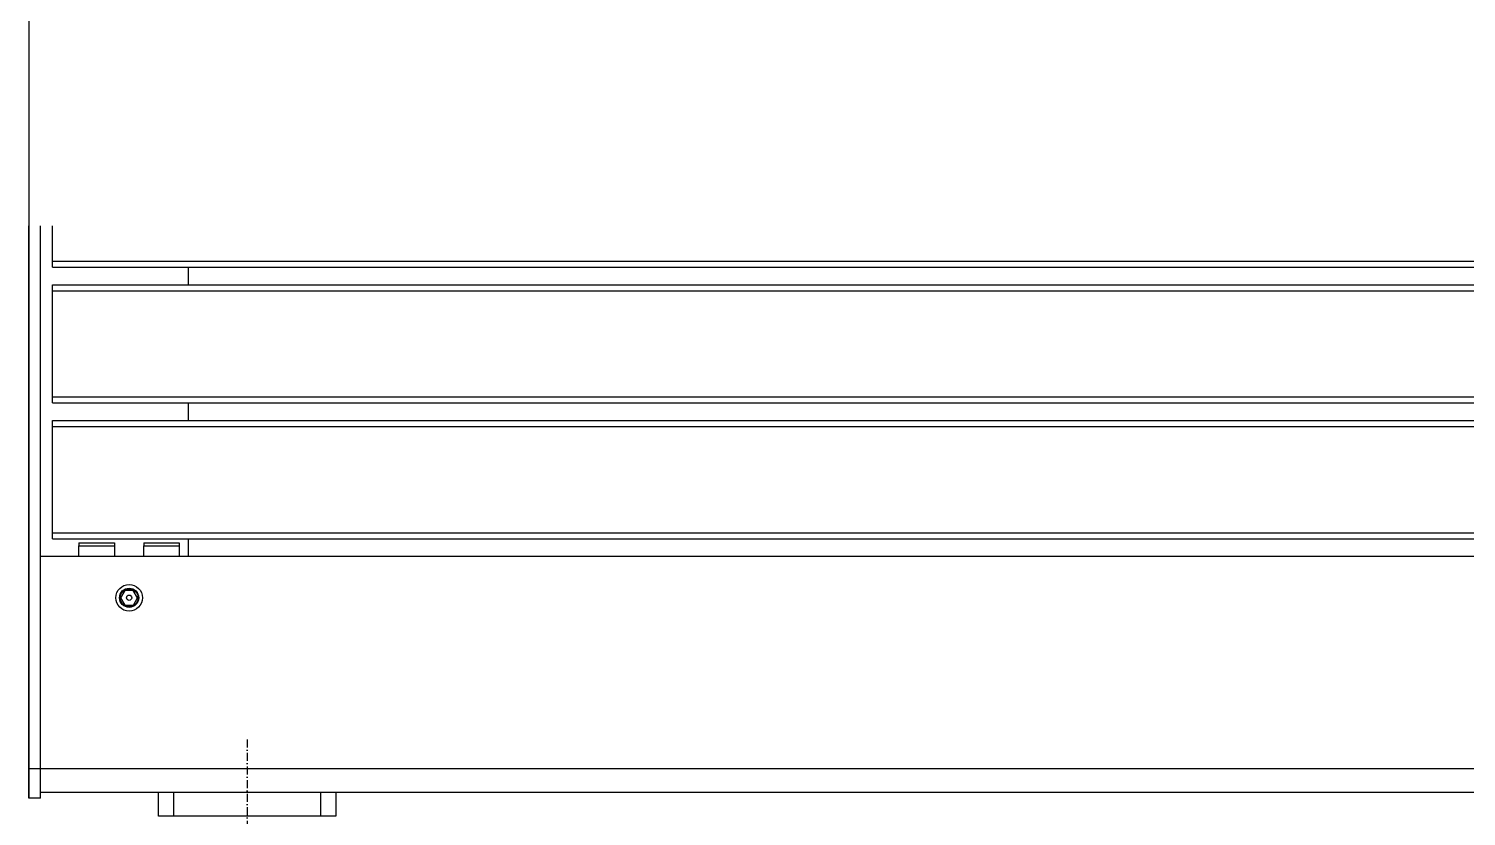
# Model space of a CAD drawing. Header units: millimetres. Extents: x 11004 to 16944, y 3285 to 7490.
# Drawn here: x 13375.4 to 13862.4, y 5610.4 to 5877.2 of the extents above; entities that cross this region are included whole.
import ezdxf

# ---------------------------------------------------------------- set-up
doc = ezdxf.new("R2010")
doc.units = ezdxf.units.MM
doc.header["$LTSCALE"] = 0.3
doc.linetypes.add('DashDot', pattern=[15, 9, -3, 0, -3])

msp = doc.modelspace()

# ---------------------------------------------------------------- linework, layer by layer
for p, q in [((13375.41, 6016.56), (13375.41, 5616.56)), ((13375.41, 5626.56), (13375.41, 5810.45)), ((13379.41, 5626.56), (13379.41, 5810.45)), ((13383.41, 5798.45), (13383.41, 5810.45)), ((13383.41, 5796.45), (13383.41, 5798.45)), ((13383.41, 5798.45), (14567.41, 5798.45)), ((13383.41, 5796.45), (14567.41, 5796.45)), ((13429.41, 5796.45), (13429.41, 5790.45)), ((13383.41, 5788.45), (13383.41, 5790.45)), ((13383.41, 5790.45), (14567.41, 5790.45)), ((13383.41, 5752.45), (13383.41, 5788.45)), ((13383.41, 5788.45), (14567.41, 5788.45)), ((13383.41, 5750.45), (13383.41, 5752.45)), ((13383.41, 5752.45), (14567.41, 5752.45)), ((13383.41, 5750.45), (14567.41, 5750.45)), ((13429.41, 5750.45), (13429.41, 5744.45)), ((13383.41, 5742.45), (13383.41, 5744.45)), ((13383.41, 5744.45), (14567.41, 5744.45)), ((13383.41, 5706.45), (13383.41, 5742.45)), ((13383.41, 5742.45), (14567.41, 5742.45)), ((13383.41, 5704.45), (13383.41, 5706.45)), ((13383.41, 5706.45), (14567.41, 5706.45)), ((13383.41, 5704.45), (14567.41, 5704.45)), ((13392.41, 5703.05), (13404.41, 5703.05)), ((13392.41, 5703.05), (13392.41, 5702.05)), ((13404.41, 5703.05), (13404.41, 5702.05)), ((13414.41, 5703.05), (13426.41, 5703.05)), ((13414.41, 5703.05), (13414.41, 5702.05)), ((13426.41, 5703.05), (13426.41, 5702.05)), ((13429.41, 5704.45), (13429.41, 5698.45)), ((14571.41, 5698.45), (13379.41, 5698.45)), ((13392.41, 5702.05), (13404.41, 5702.05)), ((13392.41, 5698.45), (13392.41, 5702.05)), ((13404.41, 5702.05), (13404.41, 5698.45)), ((13414.41, 5702.05), (13426.41, 5702.05)), ((13414.41, 5698.45), (13414.41, 5702.05)), ((13426.41, 5702.05), (13426.41, 5698.45)), ((13407.94, 5686.93), (13406.52, 5684.41)), ((13406.52, 5684.41), (13407.99, 5681.93)), ((13410.82, 5686.96), (13407.94, 5686.93)), ((13412.29, 5684.48), (13410.82, 5686.96)), ((13410.88, 5681.97), (13412.29, 5684.48)), ((13408, 5681.93), (13410.88, 5681.97)), ((13375.41, 5616.56), (13375.41, 5626.56)), ((13379.41, 5626.56), (13375.41, 5626.56)), ((13379.41, 5616.56), (13379.41, 5626.56)), ((14571.41, 5626.45), (13379.41, 5626.45)), ((13379.41, 5616.56), (13375.41, 5616.56)), ((14571.41, 5618.45), (13379.41, 5618.45)), ((13419.41, 5610.45), (13419.41, 5618.45)), ((13424.41, 5618.45), (13424.41, 5610.45)), ((13474.41, 5610.45), (13474.41, 5618.45)), ((13479.41, 5618.45), (13479.41, 5610.45)), ((13424.41, 5610.45), (13419.41, 5610.45)), ((13474.41, 5610.45), (13424.41, 5610.45)), ((13479.41, 5610.45), (13474.41, 5610.45))]:
    msp.add_line(p, q)
at = {"linetype": 'DashDot', "lineweight": 30}
msp.add_line((13449.41, 5636.47), (13449.41, 5425.81), dxfattribs=at)
at = {"flags": 128}
for points in [[(13406.52, 5684.41), (13406.52, 5684.41), (13406.52, 5684.41), (13406.52, 5684.41), (13406.52, 5684.41), (13406.52, 5684.41), (13406.52, 5684.41), (13406.52, 5684.41), (13406.52, 5684.41)], [(13407.94, 5686.93), (13407.94, 5686.93), (13407.94, 5686.93), (13407.94, 5686.93), (13407.94, 5686.93), (13407.94, 5686.93), (13407.94, 5686.93), (13407.94, 5686.93), (13407.94, 5686.93)], [(13410.82, 5686.96), (13410.82, 5686.96), (13410.82, 5686.96), (13410.82, 5686.96), (13410.82, 5686.96), (13410.82, 5686.96), (13410.82, 5686.96), (13410.82, 5686.96), (13410.82, 5686.96)], [(13412.29, 5684.48), (13412.29, 5684.48), (13412.29, 5684.48), (13412.29, 5684.48), (13412.29, 5684.48), (13412.29, 5684.48), (13412.29, 5684.48), (13412.29, 5684.48), (13412.29, 5684.48)], [(13407.99, 5681.93), (13407.99, 5681.93), (13407.99, 5681.93), (13408, 5681.93), (13408, 5681.93), (13408, 5681.93), (13408, 5681.93), (13408, 5681.93), (13408, 5681.93)], [(13410.88, 5681.97), (13410.88, 5681.97), (13410.88, 5681.97), (13410.88, 5681.97), (13410.88, 5681.97), (13410.88, 5681.97), (13410.88, 5681.97), (13410.88, 5681.97), (13410.88, 5681.97)]]:
    msp.add_lwpolyline(points, dxfattribs=at)
for radius in [4.5, 3.25, 3.1, 3.03, 0.894]:
    msp.add_circle((13409.41, 5684.45), radius)

doc.saveas('drawing.dxf')
